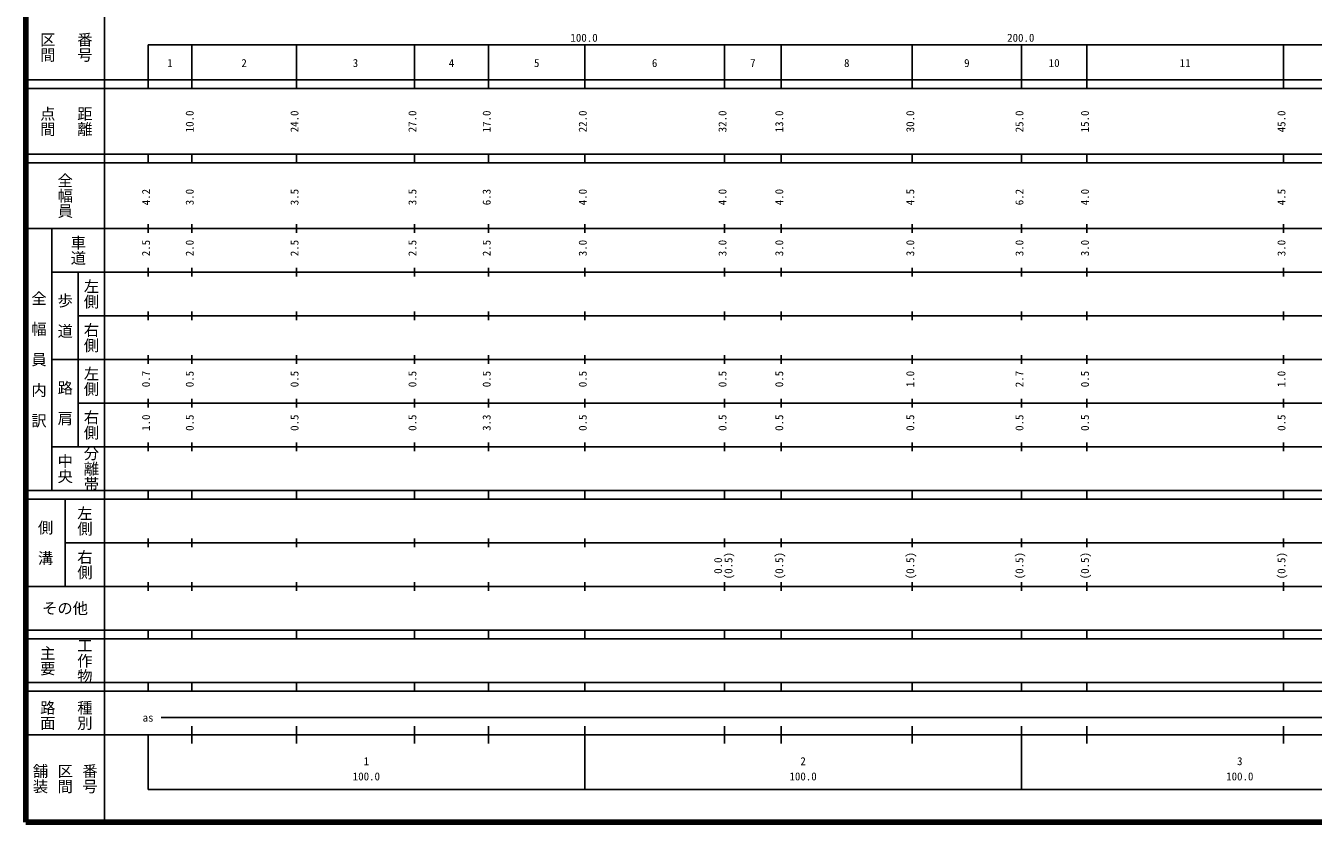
# Model space of a CAD drawing. Units: millimetres on the paper, enlarged 1000 times. Extents: x 40000 to 680000, y 20000 to 380000.
# Drawn here: x 40000 to 334820, y 20000 to 202409 of the extents above; entities that cross this region are included whole.
import ezdxf
from ezdxf.enums import TextEntityAlignment as Align

# ---------------------------------------------------------------- set-up
doc = ezdxf.new("R2010")
doc.units = ezdxf.units.MM
doc.header["$LTSCALE"] = 1000
doc.layers.add('M-TTL', color=2, linetype='Continuous', lineweight=140)
doc.layers.add('M-TTL-BAND', color=7, linetype='Continuous', lineweight=25)
doc.styles.add('@ＭＳ ゴシック', font='')
doc.styles.add('ＭＳ ゴシック', font='')
doc.styles.get('@ＭＳ ゴシック').set_extended_font_data('@MS Gothic')
doc.styles.get('ＭＳ ゴシック').set_extended_font_data('MS Gothic')

msp = doc.modelspace()

# ---------------------------------------------------------------- linework, layer by layer
at = {"layer": 'M-TTL'}
for p, q in [((40000, 380000), (40000, 20000)), ((40000, 20000), (680000, 20000))]:
    msp.add_line(p, q, dxfattribs=at)
at = {"layer": 'M-TTL-BAND'}
for p, q in [((58000, 370000), (58000, 20000)), ((68000, 198000), (579000, 198000)), ((68000, 198000), (68000, 188000)), ((78000, 188000), (78000, 198000)), ((102000, 188000), (102000, 198000)), ((129000, 188000), (129000, 198000)), ((146000, 188000), (146000, 198000)), ((168000, 188000), (168000, 198000)), ((200000, 188000), (200000, 198000)), ((213000, 188000), (213000, 198000)), ((243000, 188000), (243000, 198000)), ((268000, 188000), (268000, 198000)), ((283000, 188000), (283000, 198000)), ((328000, 188000), (328000, 198000)), ((40000, 190000), (579000, 190000)), ((40000, 188000), (579000, 188000)), ((40000, 173000), (579000, 173000)), ((40000, 171000), (579000, 171000)), ((68000, 171000), (68000, 173000)), ((78000, 171000), (78000, 173000)), ((102000, 171000), (102000, 173000)), ((129000, 171000), (129000, 173000)), ((146000, 171000), (146000, 173000)), ((168000, 171000), (168000, 173000)), ((200000, 171000), (200000, 173000)), ((213000, 171000), (213000, 173000)), ((243000, 171000), (243000, 173000)), ((268000, 171000), (268000, 173000)), ((283000, 171000), (283000, 173000)), ((328000, 171000), (328000, 173000)), ((68000, 155000), (68000, 157000)), ((78000, 155000), (78000, 157000)), ((102000, 155000), (102000, 157000)), ((129000, 155000), (129000, 157000)), ((146000, 155000), (146000, 157000)), ((168000, 155000), (168000, 157000)), ((200000, 155000), (200000, 157000)), ((213000, 155000), (213000, 157000)), ((243000, 155000), (243000, 157000)), ((268000, 155000), (268000, 157000)), ((283000, 155000), (283000, 157000)), ((328000, 155000), (328000, 157000)), ((40000, 156000), (579000, 156000)), ((46000, 96000), (46000, 156000)), ((46000, 146000), (579000, 146000)), ((52000, 146000), (52000, 106000)), ((68000, 145000), (68000, 147000)), ((78000, 145000), (78000, 147000)), ((102000, 145000), (102000, 147000)), ((129000, 145000), (129000, 147000)), ((146000, 145000), (146000, 147000)), ((168000, 145000), (168000, 147000)), ((200000, 145000), (200000, 147000)), ((213000, 145000), (213000, 147000)), ((243000, 145000), (243000, 147000)), ((268000, 145000), (268000, 147000)), ((283000, 145000), (283000, 147000)), ((328000, 145000), (328000, 147000)), ((52000, 136000), (579000, 136000)), ((68000, 135000), (68000, 137000)), ((78000, 135000), (78000, 137000)), ((102000, 135000), (102000, 137000)), ((129000, 135000), (129000, 137000)), ((146000, 135000), (146000, 137000)), ((168000, 135000), (168000, 137000)), ((200000, 135000), (200000, 137000)), ((213000, 135000), (213000, 137000)), ((243000, 135000), (243000, 137000)), ((268000, 135000), (268000, 137000)), ((283000, 135000), (283000, 137000)), ((328000, 135000), (328000, 137000)), ((68000, 125000), (68000, 127000)), ((78000, 125000), (78000, 127000)), ((102000, 125000), (102000, 127000)), ((129000, 125000), (129000, 127000)), ((146000, 125000), (146000, 127000)), ((168000, 125000), (168000, 127000)), ((200000, 125000), (200000, 127000)), ((213000, 125000), (213000, 127000)), ((243000, 125000), (243000, 127000)), ((268000, 125000), (268000, 127000)), ((283000, 125000), (283000, 127000)), ((328000, 125000), (328000, 127000)), ((46000, 126000), (579000, 126000)), ((52000, 116000), (579000, 116000)), ((68000, 115000), (68000, 117000)), ((78000, 115000), (78000, 117000)), ((102000, 115000), (102000, 117000)), ((129000, 115000), (129000, 117000)), ((146000, 115000), (146000, 117000)), ((168000, 115000), (168000, 117000)), ((200000, 115000), (200000, 117000)), ((213000, 115000), (213000, 117000)), ((243000, 115000), (243000, 117000)), ((268000, 115000), (268000, 117000)), ((283000, 115000), (283000, 117000)), ((328000, 115000), (328000, 117000)), ((68000, 105000), (68000, 107000)), ((78000, 105000), (78000, 107000)), ((102000, 105000), (102000, 107000)), ((129000, 105000), (129000, 107000)), ((146000, 105000), (146000, 107000)), ((168000, 105000), (168000, 107000)), ((200000, 105000), (200000, 107000)), ((213000, 105000), (213000, 107000)), ((243000, 105000), (243000, 107000)), ((268000, 105000), (268000, 107000)), ((283000, 105000), (283000, 107000)), ((328000, 105000), (328000, 107000)), ((46000, 106000), (579000, 106000)), ((40000, 96000), (579000, 96000)), ((68000, 94000), (68000, 96000)), ((78000, 94000), (78000, 96000)), ((102000, 94000), (102000, 96000)), ((129000, 94000), (129000, 96000)), ((146000, 94000), (146000, 96000)), ((168000, 94000), (168000, 96000)), ((200000, 94000), (200000, 96000)), ((213000, 94000), (213000, 96000)), ((243000, 94000), (243000, 96000)), ((268000, 94000), (268000, 96000)), ((283000, 94000), (283000, 96000)), ((328000, 94000), (328000, 96000)), ((40000, 94000), (579000, 94000)), ((49000, 94000), (49000, 74000)), ((49000, 84000), (579000, 84000)), ((68000, 83000), (68000, 85000)), ((78000, 83000), (78000, 85000)), ((102000, 83000), (102000, 85000)), ((129000, 83000), (129000, 85000)), ((146000, 83000), (146000, 85000)), ((168000, 83000), (168000, 85000)), ((200000, 83000), (200000, 85000)), ((213000, 83000), (213000, 85000)), ((243000, 83000), (243000, 85000)), ((268000, 83000), (268000, 85000)), ((283000, 83000), (283000, 85000)), ((328000, 83000), (328000, 85000)), ((40000, 74000), (579000, 74000)), ((68000, 73000), (68000, 75000)), ((78000, 73000), (78000, 75000)), ((102000, 73000), (102000, 75000)), ((129000, 73000), (129000, 75000)), ((146000, 73000), (146000, 75000)), ((168000, 73000), (168000, 75000)), ((200000, 73000), (200000, 75000)), ((213000, 73000), (213000, 75000)), ((243000, 73000), (243000, 75000)), ((268000, 73000), (268000, 75000)), ((283000, 73000), (283000, 75000)), ((328000, 73000), (328000, 75000)), ((40000, 64000), (579000, 64000)), ((40000, 62000), (579000, 62000)), ((68000, 62000), (68000, 64000)), ((78000, 62000), (78000, 64000)), ((102000, 62000), (102000, 64000)), ((129000, 62000), (129000, 64000)), ((146000, 62000), (146000, 64000)), ((168000, 62000), (168000, 64000)), ((200000, 62000), (200000, 64000)), ((213000, 62000), (213000, 64000)), ((243000, 62000), (243000, 64000)), ((268000, 62000), (268000, 64000)), ((283000, 62000), (283000, 64000)), ((328000, 62000), (328000, 64000)), ((40000, 52000), (579000, 52000)), ((68000, 50000), (68000, 52000)), ((78000, 50000), (78000, 52000)), ((102000, 50000), (102000, 52000)), ((129000, 50000), (129000, 52000)), ((146000, 50000), (146000, 52000)), ((168000, 50000), (168000, 52000)), ((200000, 50000), (200000, 52000)), ((213000, 50000), (213000, 52000)), ((243000, 50000), (243000, 52000)), ((268000, 50000), (268000, 52000)), ((283000, 50000), (283000, 52000)), ((328000, 50000), (328000, 52000)), ((40000, 50000), (579000, 50000)), ((71000, 44000), (565000, 44000)), ((78000, 38000), (78000, 42000)), ((102000, 38000), (102000, 42000)), ((129000, 38000), (129000, 42000)), ((146000, 38000), (146000, 42000)), ((168000, 27500), (168000, 42000)), ((200000, 38000), (200000, 42000)), ((213000, 38000), (213000, 42000)), ((243000, 38000), (243000, 42000)), ((268000, 27500), (268000, 42000)), ((283000, 38000), (283000, 42000)), ((328000, 38000), (328000, 42000)), ((40000, 40000), (579000, 40000)), ((68000, 40000), (68000, 27500)), ((68000, 27500), (579000, 27500))]:
    msp.add_line(p, q, dxfattribs=at)

# ---------------------------------------------------------------- texts
at = {"layer": 'M-TTL-BAND', "style": '@ＭＳ ゴシック'}
for s, p in [('区間', (45000, 197500)), ('番号', (53500, 197500)), ('点間', (45000, 180500)), ('距離', (53500, 180500)), ('全幅員', (49000, 163500)), ('車道', (52000, 151000)), ('全\u3000幅\u3000員\u3000内\u3000訳', (43000, 126000)), ('左側', (55000, 141000)), ('歩\u3000道', (49000, 136000)), ('右側', (55000, 131000)), ('左側', (55000, 121000)), ('路\u3000肩', (49000, 116000)), ('右側', (55000, 111000)), ('中央', (49000, 101000)), ('分離帯', (55000, 101000)), ('左側', (53500, 89000)), ('側\u3000溝', (44500, 84000)), ('右側', (53500, 79000)), ('主要', (45000, 57000)), ('工作物', (53500, 57000)), ('路面', (45000, 44500)), ('種別', (53500, 44500)), ('舗装', (43333, 30000)), ('区間', (49000, 30000)), ('番号', (54667, 30000))]:
    msp.add_text(s, height=2566, rotation=270, dxfattribs=at).set_placement(p, align=Align.MIDDLE_CENTER)
at = {"layer": 'M-TTL-BAND', "style": 'ＭＳ ゴシック'}
for s, p in [('100.0', (167844, 198195)), ('200.0', (267844, 198195)), ('1', (73000, 192405)), ('2', (90000, 192405)), ('3', (115500, 192405)), ('4', (137500, 192405)), ('5', (157000, 192405)), ('6', (184000, 192405)), ('7', (206500, 192405)), ('8', (228000, 192405)), ('9', (255500, 192405)), ('10', (275500, 192405)), ('11', (305500, 192405)), ('as', (68000, 42500)), ('1', (118000, 32523)), ('2', (218000, 32523)), ('3', (318000, 32523)), ('100.0', (118000, 29033)), ('100.0', (218000, 29033)), ('100.0', (318000, 29033))]:
    msp.add_text(s, height=1833, dxfattribs=at).set_placement(p, align=Align.BOTTOM_CENTER)
for s, p in [('10.0', (79000, 180500)), ('24.0', (103000, 180500)), ('27.0', (130000, 180500)), ('17.0', (147000, 180500)), ('22.0', (169000, 180500)), ('32.0', (201000, 180500)), ('13.0', (214000, 180500)), ('30.0', (244000, 180500)), ('25.0', (269000, 180500)), ('15.0', (284000, 180500)), ('45.0', (329000, 180500)), ('4.2', (69000, 163174)), ('3.0', (79000, 163174)), ('3.5', (103000, 163174)), ('3.5', (130000, 163174)), ('6.3', (147000, 163174)), ('4.0', (169000, 163174)), ('4.0', (201000, 163174)), ('4.0', (214000, 163174)), ('4.5', (244000, 163174)), ('6.2', (269000, 163174)), ('4.0', (284000, 163174)), ('4.5', (329000, 163174)), ('2.5', (69000, 151500)), ('2.0', (79000, 151500)), ('2.5', (103000, 151500)), ('2.5', (130000, 151500)), ('2.5', (147000, 151500)), ('3.0', (169000, 151500)), ('3.0', (201000, 151500)), ('3.0', (214000, 151500)), ('3.0', (244000, 151500)), ('3.0', (269000, 151500)), ('3.0', (284000, 151500)), ('3.0', (329000, 151500)), ('0.7', (69000, 121500)), ('0.5', (79000, 121500)), ('0.5', (103000, 121500)), ('0.5', (130000, 121500)), ('0.5', (147000, 121500)), ('0.5', (169000, 121500)), ('0.5', (201000, 121500)), ('0.5', (214000, 121500)), ('1.0', (244000, 121500)), ('2.7', (269000, 121500)), ('0.5', (284000, 121500)), ('1.0', (329000, 121500)), ('1.0', (69000, 111500)), ('0.5', (79000, 111500)), ('0.5', (103000, 111500)), ('0.5', (130000, 111500)), ('3.3', (147000, 111500)), ('0.5', (169000, 111500)), ('0.5', (201000, 111500)), ('0.5', (214000, 111500)), ('0.5', (244000, 111500)), ('0.5', (269000, 111500)), ('0.5', (284000, 111500)), ('0.5', (329000, 111500)), ('0.0', (200000, 78764)), ('(0.5)', (202370, 78764)), ('(0.5)', (214000, 78764)), ('(0.5)', (244000, 78764)), ('(0.5)', (269000, 78764)), ('(0.5)', (284000, 78764)), ('(0.5)', (329000, 78764))]:
    msp.add_text(s, height=1833, rotation=90, dxfattribs=at).set_placement(p, align=Align.BOTTOM_CENTER)
msp.add_text('その他', height=2566, dxfattribs=at).set_placement((49000, 69000), align=Align.MIDDLE_CENTER)

doc.saveas('drawing.dxf')
